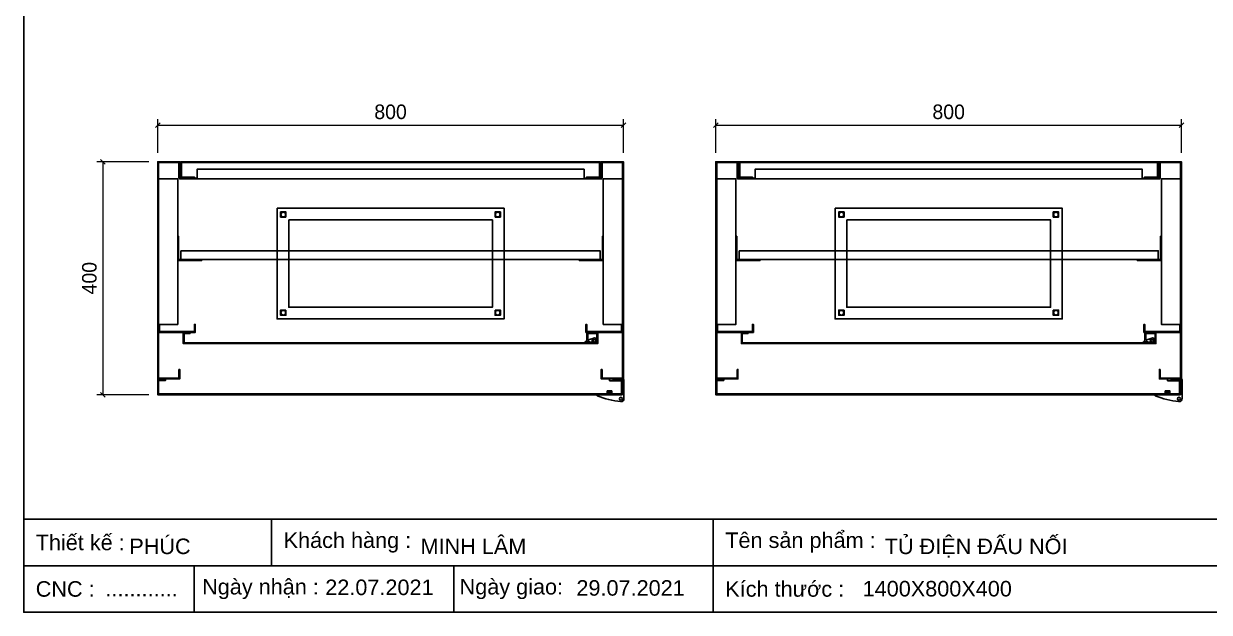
# Model space of a CAD drawing. Header units: millimetres. Extents: x 0 to 3953, y 0 to 2795.
# Drawn here: x 0 to 2037, y 0 to 1011 of the extents above; entities that cross this region are included whole.
import ezdxf

# ---------------------------------------------------------------- set-up
doc = ezdxf.new("R2010")
doc.units = ezdxf.units.MM
doc.layers.add('DIM', color=253, linetype='Continuous')
doc.layers.add('Ghi chu', color=7, linetype='Continuous')
doc.styles.add('Arial', font='arial.ttf')
doc.dimstyles.new('Dim-25', dxfattribs={"dimtxt": 25, "dimasz": 8, "dimexe": 10, "dimexo": 15, "dimgap": 10, "dimtad": 1, "dimdec": 0, "dimtxsty": 'Standard', "dimblk": 'OBLIQUE', "dimcen": 10, "dimclrd": 5, "dimclre": 5, "dimclrt": 3, "dimazin": 3, "dimtfac": 1, "dimtdec": 0, "dimtmove": 0, "dimatfit": 3, "dimldrblk": 'OBLIQUE', "dimlwd": 9, "dimlwe": 9})

# ---------------------------------------------------------------- blocks, each defined once
blk = doc.blocks.new('HL044-1.3-B')
h = blk.add_hatch()
h.set_pattern_fill('ANSI31', color=1, scale=0.3, style=0)
h.set_pattern_definition([(45, (-80982.31925, -42991.2648), (-0.673519209, 0.673519209), [])])
h.paths.add_polyline_path([(-15.5, 27), (-15.5, 24), (-9.5, 24), (-9.5, 27)])
at = {"color": 1}
for p, q in [((-22, 24), (-22, 27)), ((-22, 27), (1, 27)), ((-1, 24), (-22, 24)), ((-15.5, 24), (-15.5, 27)), ((-9.5, 24), (-9.5, 27)), ((0, 23), (0, 0)), ((3, 25), (3, 0)), ((0, 0), (-43, 0)), ((-43, 0), (-43, -2)), ((-25, 6.5), (-25, 0)), ((-25, 6.5), (-19, 5.9)), ((-25, 5.5), (-19, 4.9)), ((-25, 4.5), (-19, 3.9)), ((-25, 3.5), (-19, 2.9)), ((-25, 2.5), (-19, 1.9)), ((-25, 1.5), (-19, 0.9)), ((-25, 0.5), (-19.7, 0)), ((-19, 6.5), (-19, 0)), ((0, 7.5), (3, 7.5)), ((0, 6), (3, 6)), ((3, -6.5), (3, 0))]:
    blk.add_line(p, q, dxfattribs=at)
blk.add_lwpolyline([(-26, 6.5), (-18, 6.5), (-18, 0), (-26, 0)], close=True, dxfattribs=at)
blk.add_circle((-2.3, -7), 2.55, dxfattribs=at)
for centre, radius, start, end in [((-1, 23), 1, 0, 90), ((1, 25), 2, 0, 90), ((15.4, 147.7), 160.7, 248.6705, 263.5901), ((-2.5, -6.5), 5.5, 270, 0)]:
    blk.add_arc(centre, radius, start, end, dxfattribs=at)
blk = doc.blocks.new('*D12')
at = {"color": 0, "linetype": 'ByBlock', "lineweight": -2}
for p, q in [((139.7, 769.6), (131.7, 777.6)), ((131.7, 377.6), (139.7, 369.6))]:
    blk.add_line(p, q, dxfattribs=at)
at = {"layer": 'Defpoints', "color": 0, "ltscale": 3, "transparency": 16777216}
for p in [(230.2, 773.6), (135.7, 373.6), (230.2, 373.6)]:
    blk.add_point(p, dxfattribs=at)
at = {"layer": 'DIM', "color": 5, "lineweight": 9, "ltscale": 3, "transparency": 16777216}
for p, q in [((215.2, 773.6), (125.7, 773.6)), ((135.7, 773.6), (135.7, 373.6)), ((215.2, 373.6), (125.7, 373.6))]:
    blk.add_line(p, q, dxfattribs=at)
at = {"layer": 'DIM', "color": 3, "ltscale": 3, "transparency": 16777216, "insert": (112.9, 573.6), "char_height": 25, "attachment_point": 5, "rotation": 90}
blk.add_mtext('400', dxfattribs=at)
blk = doc.blocks.new('_Oblique')
at = {"color": 0, "linetype": 'ByBlock', "lineweight": -2}
blk.add_line((-0.5, -0.5), (0.5, 0.5), dxfattribs=at)
blk = doc.blocks.new('*D14')
at = {"color": 0, "linetype": 'ByBlock', "lineweight": -2}
for p, q in [((234.2, 840.4), (226.2, 832.4)), ((1026.2, 832.4), (1034.2, 840.4))]:
    blk.add_line(p, q, dxfattribs=at)
at = {"layer": 'Defpoints', "color": 0, "ltscale": 3, "transparency": 16777216}
for p in [(1030.2, 836.4), (230.2, 773.6), (1030.2, 773.6)]:
    blk.add_point(p, dxfattribs=at)
at = {"layer": 'DIM', "color": 5, "lineweight": 9, "ltscale": 3, "transparency": 16777216}
for p, q in [((230.2, 788.6), (230.2, 846.4)), ((230.2, 836.4), (1030.2, 836.4)), ((1030.2, 788.6), (1030.2, 846.4))]:
    blk.add_line(p, q, dxfattribs=at)
at = {"layer": 'DIM', "color": 3, "ltscale": 3, "transparency": 16777216, "insert": (630.2, 859.1), "char_height": 25, "attachment_point": 5}
blk.add_mtext('800', dxfattribs=at)
blk = doc.blocks.new('*D16')
at = {"color": 0, "linetype": 'ByBlock', "lineweight": -2}
for p, q in [((1193, 840.4), (1185, 832.4)), ((1985, 832.4), (1993, 840.4))]:
    blk.add_line(p, q, dxfattribs=at)
at = {"layer": 'Defpoints', "color": 0, "ltscale": 3, "transparency": 16777216}
for p in [(1989, 836.4), (1189, 773.6), (1989, 773.6)]:
    blk.add_point(p, dxfattribs=at)
at = {"layer": 'DIM', "color": 5, "lineweight": 9, "ltscale": 3, "transparency": 16777216}
for p, q in [((1189, 788.6), (1189, 846.4)), ((1189, 836.4), (1989, 836.4)), ((1989, 788.6), (1989, 846.4))]:
    blk.add_line(p, q, dxfattribs=at)
at = {"layer": 'DIM', "color": 3, "ltscale": 3, "transparency": 16777216, "insert": (1589, 859.1), "char_height": 25, "attachment_point": 5}
blk.add_mtext('800', dxfattribs=at)
blk = doc.blocks.new('KHUNG CHUẨN')
at = {"color": 7}
for p, q in [((19889.2, -28535.2), (16919.2, -28535.2)), ((17239.2, -28535.2), (17239.2, -28595.2)), ((17809.2, -28535.2), (17809.2, -28655.2)), ((18939.2, -28595.2), (16919.2, -28595.2)), ((17139.2, -28595.2), (17139.2, -28655.2)), ((17474.2, -28595.2), (17474.2, -28655.2))]:
    blk.add_line(p, q, dxfattribs=at)
blk.add_lwpolyline([(16919.2, -26555.2), (19889.2, -26555.2), (19889.2, -28655.2), (16919.2, -28655.2)], close=True, dxfattribs=at)
at = {"color": 2, "char_height": 20, "attachment_point": 4, "style": 'Arial'}
for s, insert, width in [('  Thiết kế :', (16919.2, -28565.2), 917.634), ('  Khách hàng :', (17239.2, -28565.2), 917.634), ('  Tên sản phẩm :', (17809.2, -28565.2), 917.634), ('  CNC :', (16919.2, -28625.2), 917.634), ('  Ngày nhận :', (17134, -28625.2), 556.651), ('  Ngày giao:', (17466.3, -28625.2), 556.651), ('  Kích thước :', (17809.2, -28625.2), 917.634)]:
    blk.add_mtext(s, dxfattribs=dict(at, insert=insert, width=width))
at = {"color": 3, "style": 'Arial'}
for tag, p in [('#01', (17055.6, -28580.1)), ('#02', (17431.4, -28580.1)), ('#03', (18030.6, -28580.1)), ('#08', (18751.7, -28580.1)), ('#10', (19064.8, -28580.1)), ('#04', (17024.8, -28634.6)), ('#05', (17308.5, -28633)), ('#06', (17632.7, -28633.7)), ('#07', (18002, -28634.7)), ('#09', (18753.8, -28632.6)), ('#11', (19060.3, -28625.7)), ('#12', (19806.5, -28628.9))]:
    blk.add_attdef(tag, p, '', height=20, dxfattribs=at)
blk = doc.blocks.new('HL036-1-2')
at = {"layer": 'Ghi chu', "color": 1}
for p, q in [((-3, 17.8), (-18.9, 17.8)), ((-18.9, 15.8), (-18.9, 17.8)), ((-12.1, 15.8), (-18.9, 15.8)), ((-16.4, 1), (-16.4, 14)), ((-15.6, 15), (-3.9, 17.7)), ((0, 0), (-15.4, 0)), ((-14.4, 3), (-14.4, 11.9)), ((0, 2), (-13.4, 2)), ((-13.1, 12.8), (-4.3, 9.8)), ((-6.2, 2), (-6.2, 0)), ((-1.2, 2), (-1.2, 0)), ((0, 0), (0, 2))]:
    blk.add_line(p, q, dxfattribs=at)
for radius in [4.1, 2.1]:
    blk.add_circle((-3, 13.7), radius, dxfattribs=at)
for centre, start, end in [((-15.4, 14), 102.9616, 180), ((-15.4, 1), 180, 270), ((-13.4, 11.9), 71.3254, 180), ((-13.4, 3), 180, 270)]:
    blk.add_arc(centre, 1, start, end, dxfattribs=at)

msp = doc.modelspace()

# ---------------------------------------------------------------- linework, layer by layer
for points in [[(266.7, 417.1), (266.7, 402.1), (231.7, 402.1), (231.7, 772.1), (266.7, 772.1), (266.7, 745.6), (293.2, 745.6), (293.2, 747.1), (268.2, 747.1), (268.2, 773.6), (230.2, 773.6), (230.2, 400.6), (268.2, 400.6), (268.2, 417.1)], [(989.2, 747.1), (989.2, 772.1), (271.2, 772.1), (271.2, 747.1), (269.7, 747.1), (269.7, 773.6), (990.7, 773.6), (990.7, 747.1)], [(993.7, 417.1), (993.7, 402.1), (1028.7, 402.1), (1028.7, 772.1), (993.7, 772.1), (993.7, 745.6), (967.2, 745.6), (967.2, 747.1), (992.2, 747.1), (992.2, 773.6), (1030.2, 773.6), (1030.2, 400.6), (992.2, 400.6), (992.2, 417.1)], [(1225.5, 417.1), (1225.5, 402.1), (1190.5, 402.1), (1190.5, 772.1), (1225.5, 772.1), (1225.5, 745.6), (1252, 745.6), (1252, 747.1), (1227, 747.1), (1227, 773.6), (1189, 773.6), (1189, 400.6), (1227, 400.6), (1227, 417.1)], [(1948, 747.1), (1948, 772.1), (1230, 772.1), (1230, 747.1), (1228.5, 747.1), (1228.5, 773.6), (1949.5, 773.6), (1949.5, 747.1)], [(1952.5, 417.1), (1952.5, 402.1), (1987.5, 402.1), (1987.5, 772.1), (1952.5, 772.1), (1952.5, 745.6), (1926, 745.6), (1926, 747.1), (1951, 747.1), (1951, 773.6), (1989, 773.6), (1989, 400.6), (1951, 400.6), (1951, 417.1)], [(233.2, 494.1), (233.2, 482.1), (293.2, 482.1), (293.2, 494.1), (294.7, 494.1), (294.7, 480.6), (231.7, 480.6), (231.7, 494.1)], [(1027.2, 494.1), (1027.2, 482.1), (967.2, 482.1), (967.2, 494.1), (965.7, 494.1), (965.7, 480.6), (1028.7, 480.6), (1028.7, 494.1)], [(1192, 494.1), (1192, 482.1), (1252, 482.1), (1252, 494.1), (1253.5, 494.1), (1253.5, 480.6), (1190.5, 480.6), (1190.5, 494.1)], [(1986, 494.1), (1986, 482.1), (1926, 482.1), (1926, 494.1), (1924.5, 494.1), (1924.5, 480.6), (1987.5, 480.6), (1987.5, 494.1)], [(1014.7, 398.1), (1026.7, 398.1), (1026.7, 375.1), (231.7, 375.1), (231.7, 398.1), (243.7, 398.1), (243.7, 399.6), (230.2, 399.6), (230.2, 373.6), (1028.2, 373.6), (1028.2, 399.6), (1014.7, 399.6)], [(1973.5, 398.1), (1985.5, 398.1), (1985.5, 375.1), (1190.5, 375.1), (1190.5, 398.1), (1202.5, 398.1), (1202.5, 399.6), (1189, 399.6), (1189, 373.6), (1987, 373.6), (1987, 399.6), (1973.5, 399.6)]]:
    msp.add_lwpolyline(points, close=True)
at = {"color": 85}
for points in [[(962.7, 745.6), (992.7, 745.6), (992.7, 744.1), (267.7, 744.1), (267.7, 745.6), (297.7, 745.6), (297.7, 760.6), (962.7, 760.6), (962.7, 745.6)], [(1921.5, 745.6), (1951.5, 745.6), (1951.5, 744.1), (1226.5, 744.1), (1226.5, 745.6), (1256.5, 745.6), (1256.5, 760.6), (1921.5, 760.6), (1921.5, 745.6)]]:
    msp.add_lwpolyline(points, dxfattribs=at)
at = {"color": 33}
for points in [[(231.7, 744.1), (264.7, 744.1), (264.7, 494.1), (231.7, 494.1)], [(1028.7, 744.1), (995.7, 744.1), (995.7, 494.1), (1028.7, 494.1)], [(1190.5, 744.1), (1223.5, 744.1), (1223.5, 494.1), (1190.5, 494.1)], [(1987.5, 744.1), (1954.5, 744.1), (1954.5, 494.1), (1987.5, 494.1)]]:
    msp.add_lwpolyline(points, close=True, dxfattribs=at)
at = {"color": 7}
for points in [[(435.2, 693.6), (825.2, 693.6), (825.2, 503.6), (435.2, 503.6)], [(1394, 693.6), (1784, 693.6), (1784, 503.6), (1394, 503.6)]]:
    msp.add_lwpolyline(points, close=True, dxfattribs=at)
at = {"color": 2}
for points in [[(450.4, 678.4), (441.4, 678.4), (441.4, 687.4), (450.4, 687.4)], [(455.2, 673.6), (805.2, 673.6), (805.2, 523.6), (455.2, 523.6)], [(809.9, 678.4), (818.9, 678.4), (818.9, 687.4), (809.9, 687.4)], [(1409.3, 678.4), (1400.3, 678.4), (1400.3, 687.4), (1409.3, 687.4)], [(1414, 673.6), (1764, 673.6), (1764, 523.6), (1414, 523.6)], [(1768.8, 678.4), (1777.8, 678.4), (1777.8, 687.4), (1768.8, 687.4)], [(450.4, 518.9), (441.4, 518.9), (441.4, 509.9), (450.4, 509.9)], [(809.9, 518.9), (818.9, 518.9), (818.9, 509.9), (809.9, 509.9)], [(1409.3, 518.9), (1400.3, 518.9), (1400.3, 509.9), (1409.3, 509.9)], [(1768.8, 518.9), (1777.8, 518.9), (1777.8, 509.9), (1768.8, 509.9)]]:
    msp.add_lwpolyline(points, close=True, dxfattribs=at)
at = {"color": 85}
for points in [[(306.2, 604.1), (264.7, 604.1), (264.7, 645.6), (266.2, 645.6), (266.2, 605.6), (306.2, 605.6)], [(954.2, 604.1), (995.7, 604.1), (995.7, 645.6), (994.2, 645.6), (994.2, 605.6), (954.2, 605.6)], [(1265, 604.1), (1223.5, 604.1), (1223.5, 645.6), (1225, 645.6), (1225, 605.6), (1265, 605.6)], [(1913, 604.1), (1954.5, 604.1), (1954.5, 645.6), (1953, 645.6), (1953, 605.6), (1913, 605.6)], [(270.2, 620.6), (990.2, 620.6), (990.2, 605.6), (270.2, 605.6)], [(1229, 620.6), (1949, 620.6), (1949, 605.6), (1229, 605.6)]]:
    msp.add_lwpolyline(points, close=True, dxfattribs=at)
at = {"color": 3}
for points in [[(974.7, 478.8), (984.7, 478.8), (984.7, 462.8), (275.7, 462.8), (275.7, 478.8), (285.7, 478.8), (285.7, 480.3), (274.2, 480.3), (274.2, 461.3), (986.2, 461.3), (986.2, 480.3), (974.7, 480.3)], [(1933.5, 478.8), (1943.5, 478.8), (1943.5, 462.8), (1234.5, 462.8), (1234.5, 478.8), (1244.5, 478.8), (1244.5, 480.3), (1233, 480.3), (1233, 461.3), (1945, 461.3), (1945, 480.3), (1933.5, 480.3)]]:
    msp.add_lwpolyline(points, close=True, dxfattribs=at)
at = {"color": 7}
for centre in [(445.9, 682.9), (814.4, 682.9), (1404.8, 682.9), (1773.3, 682.9), (445.9, 514.4), (814.4, 514.4), (1404.8, 514.4), (1773.3, 514.4)]:
    msp.add_circle(centre, 4, dxfattribs=at)

# ---------------------------------------------------------------- block references
at = {"color": 3}
ref = msp.add_blockref('KHUNG CHUẨN', (-22519.5, 38140), dxfattribs=dict(at, xscale=1.331000000005587, yscale=1.331000000005587, zscale=1.331000000005587))
ref.add_attrib('#03', 'TỦ ĐIỆN ĐẤU NỐI', (1479.2, 99.9), dxfattribs={"color": 3, "height": 26.62, "style": 'Arial'})
ref.add_attrib('#07', '1400X800X400', (1441.2, 27.2), dxfattribs={"color": 3, "height": 26.62, "style": 'Arial'})
ref.add_attrib('#02', 'MINH LÂM', (681.7, 99.9), dxfattribs={"color": 3, "height": 26.62, "style": 'Arial'})
ref.add_attrib('#05', '22.07.2021', (518, 29.5), dxfattribs={"color": 3, "height": 26.62, "style": 'Arial'})
ref.add_attrib('#06', '29.07.2021', (949.5, 28.5), dxfattribs={"color": 3, "height": 26.62, "style": 'Arial'})
ref.add_attrib('#01', 'PHÚC', (181.4, 99.9), dxfattribs={"color": 3, "height": 26.62, "style": 'Arial'})
ref.add_attrib('#04', '............', (140.4, 27.3), dxfattribs={"color": 3, "height": 26.62, "style": 'Arial'})
at = {"color": 7, "xscale": -1, "rotation": 180}
for p in [(983.6, 480.6), (1942.4, 480.6)]:
    msp.add_blockref('HL036-1-2', p, dxfattribs=at)
for p in [(1028.2, 373.6), (1987, 373.6)]:
    msp.add_blockref('HL044-1.3-B', p)

# ---------------------------------------------------------------- dimensions: what is measured, and where the dimension line sits
at = {"layer": 'DIM', "color": 7, "ltscale": 3}
for base, p1, p2, picture, middle in [((1030.2, 836.4), (230.2, 773.6), (1030.2, 773.6), '*D14', (630.2, 859.1)), ((1989, 836.4), (1189, 773.6), (1989, 773.6), '*D16', (1589, 859.1))]:
    dim = msp.add_linear_dim(base=base, p1=p1, p2=p2, dimstyle='Dim-25', dxfattribs=at)
    dim.commit()
    dim.dimension.update_dxf_attribs({"geometry": picture, "text_midpoint": middle})
dim = msp.add_linear_dim(base=(135.7, 373.6), p1=(230.2, 773.6), p2=(230.2, 373.6), angle=90, dimstyle='Dim-25', dxfattribs=at)
dim.commit()
dim.dimension.update_dxf_attribs({"geometry": '*D12', "text_midpoint": (112.9, 573.6)})

doc.saveas('drawing.dxf')
